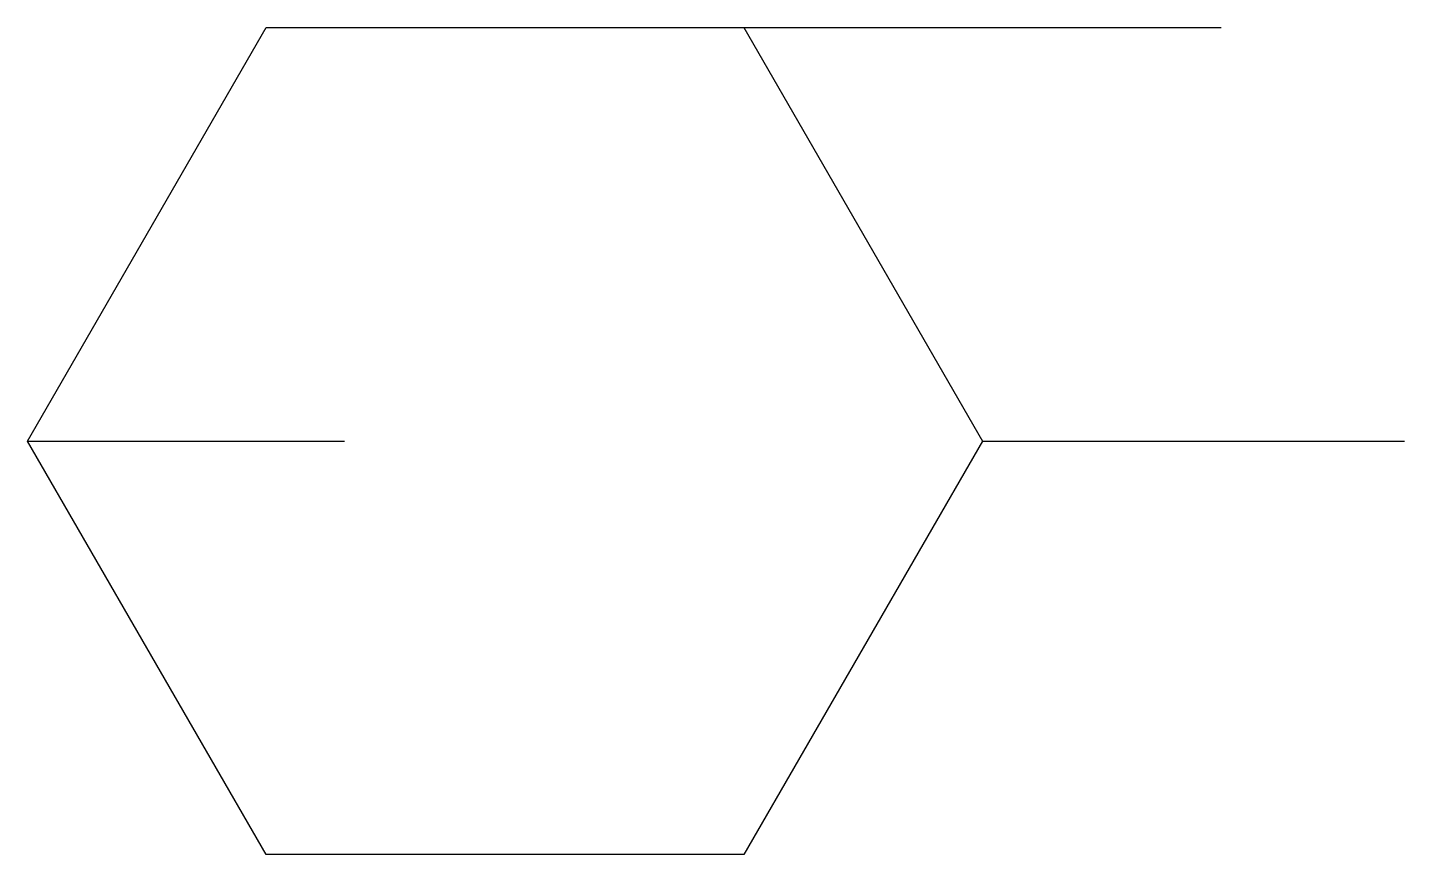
# Model space of a CAD drawing. Header units: centimetres. Extents: x -9.9 to 23, y -14.7 to 5.
import ezdxf

# ---------------------------------------------------------------- set-up
doc = ezdxf.new("R2010")
doc.units = ezdxf.units.CM
doc.layers.get('0').update_dxf_attribs({"linetype": 'CONTINUOUS'})

msp = doc.modelspace()

# ---------------------------------------------------------------- linework, layer by layer
for p, q in [((-4.153, 5), (7.247, 5)), ((7.247, 5), (18.647, 5)), ((-9.853, -4.873), (-2.284, -4.873)), ((12.947, -4.873), (23.024, -4.873))]:
    msp.add_line(p, q)
msp.add_lwpolyline([(-4.153, 5), (7.247, 5), (12.947, -4.873), (7.247, -14.745), (-4.153, -14.745), (-9.853, -4.873)], close=True)

doc.saveas('drawing.dxf')
